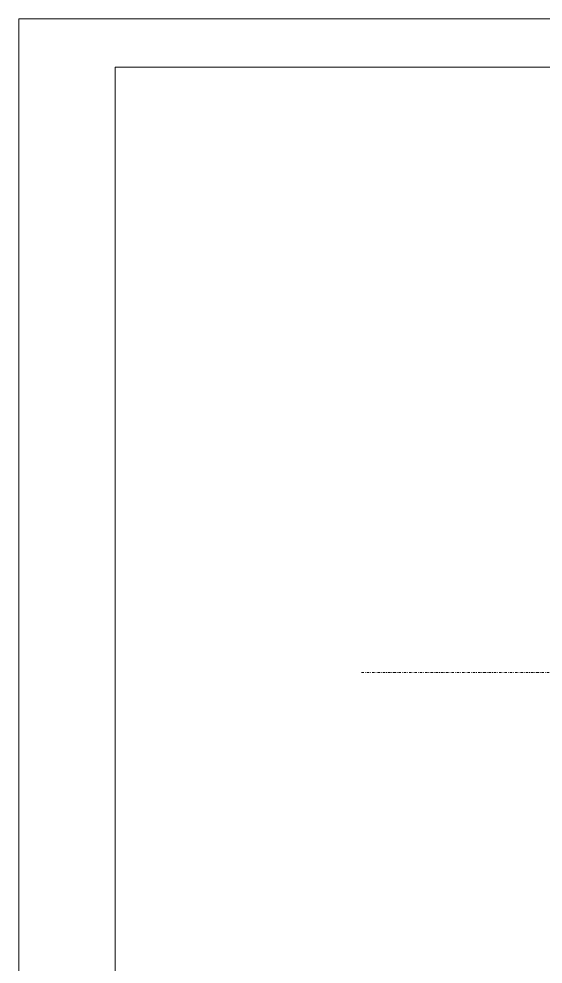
# Model space of a CAD drawing. Header units: inches. Extents: x -20 to 1819, y -457 to 307.
# Drawn here: x 1369.1 to 1477.9, y 108.7 to 304.9 of the extents above; entities that cross this region are included whole.
import ezdxf

# ---------------------------------------------------------------- set-up
doc = ezdxf.new("R2010")
doc.units = ezdxf.units.IN
doc.header["$MEASUREMENT"] = 0
doc.linetypes.add('DASHDOT', pattern=[1, 0.5, -0.25, 0, -0.25])
doc.layers.get('0').update_dxf_attribs({"lineweight": 15})
doc.layers.add('AXE', color=7, linetype='DASHDOT', lineweight=15)

msp = doc.modelspace()

# ---------------------------------------------------------------- linework, layer by layer
for p, q in [((1369.0703, -12.0641), (1369.0703, 304.9359)), ((1369.0703, 304.9359), (1819.0703, 304.9359)), ((1389.0703, -2.0641), (1389.0703, 294.9359)), ((1389.0703, 294.9359), (1809.0703, 294.9359))]:
    msp.add_line(p, q)
at = {"layer": 'AXE'}
msp.add_line((1440.22473, 169.26129), (1763.38079, 169.26129), dxfattribs=at)

doc.saveas('drawing.dxf')
